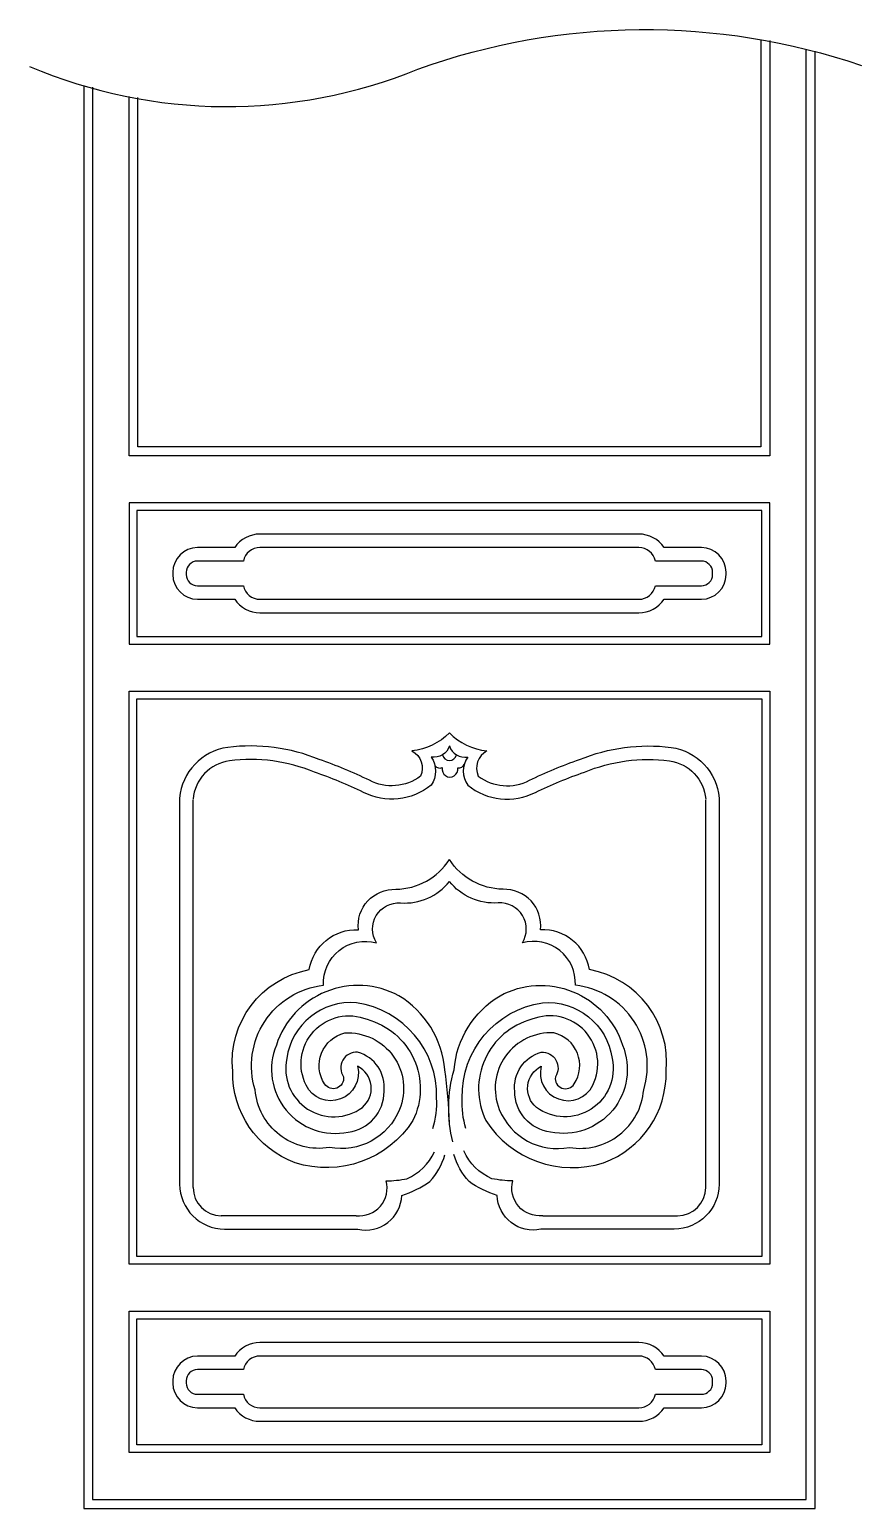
# Model space of a CAD drawing. Header units: metres. Extents: x -30 to 435, y 0 to 829.
import ezdxf

# ---------------------------------------------------------------- set-up
doc = ezdxf.new("R2010")
doc.units = ezdxf.units.M
doc.layers.add('3', color=3, linetype='Continuous')
doc.layers.add('4', color=4, linetype='Continuous')

msp = doc.modelspace()

# ---------------------------------------------------------------- linework, layer by layer
at = {"layer": '3'}
for p, q in [((61.22, 179.78), (61.22, 396.96)), ((348.28, 179.78), (348.28, 396.96)), ((152.51, 164.03), (76.97, 164.03)), ((256.99, 164.03), (332.53, 164.03))]:
    msp.add_line(p, q, dxfattribs=at)
for points in [[(-30.35, 808, 0.2), (187.08, 806.48, -0.17), (435.45, 808.55)], [(204.75, 434.67, -0.18), (183.75, 424.43, -0.4), (188.57, 410.27, -0.29), (159.94, 408.01, 0.03), (131.88, 419.62, 0.13), (80.59, 426.41, 0.35), (53.66, 398), (53.66, 181.67, 0.41), (78.86, 156.47), (153.52, 156.47, 0.47), (178.02, 175.38, 0.08), (193.78, 183.12, 0.11), (202.26, 198.16, 0.11)], [(204.75, 434.67, 0.18), (225.75, 424.43, 0.4), (220.93, 410.27, 0.29), (249.56, 408.01, -0.03), (277.62, 419.62, -0.13), (328.91, 426.41, -0.35), (355.84, 398), (355.84, 181.67, -0.41), (330.64, 156.47), (255.98, 156.47, -0.47), (231.48, 175.38, -0.08), (215.72, 183.12, -0.11), (207.18, 198.35, -0.11)], [(204.75, 427.26, -0.38), (194.52, 421.03, -0.32), (194.45, 405.28, -0.3), (156.59, 401.23, 0.03), (129.16, 412.56, 0.13), (81.6, 418.92, 0.35), (61.19, 397.36)], [(204.75, 427.26, 0.38), (214.98, 421.03, 0.32), (215.05, 405.28, 0.3), (252.91, 401.23, -0.03), (280.34, 412.56, -0.13), (327.9, 418.92, -0.35), (348.31, 397.36)], [(196.69, 416.11, 0.33), (200.73, 415.08, 1.2), (209.4, 414.97, 0.38), (213.08, 417.13, 0.38)], [(195.5, 212.84, 0.09), (197.54, 229.94, 0.38), (152.69, 283.31, 0.4), (113.65, 252.11, 0.69), (155.99, 224.67, 0.54), (153.35, 247.73, -0.9), (124.5, 237.08, -0.69), (158.63, 274.09, -0.47), (184.35, 217.43, -0.34), (118.39, 193.71, -0.32), (83.37, 244.94, -0.39), (126.28, 301.9, -0.38), (153.77, 324.27, -0.46), (174.74, 346.92, 0.25), (204.75, 363.56)], [(214.02, 212.79, -0.09), (211.96, 229.94, -0.38), (256.81, 283.31, -0.4), (295.85, 252.11, -0.69), (253.51, 224.67, -0.54), (256.15, 247.73, 0.9), (285, 237.08, 0.69), (250.87, 274.09, 0.47), (225.15, 217.43, 0.34), (291.11, 193.71, 0.32), (326.13, 244.94, 0.39), (283.22, 301.9, 0.38), (255.73, 324.27, 0.46), (234.76, 346.92, -0.25), (204.75, 363.56)], [(204.8, 215.89, 0.03), (202.16, 245.76, 0.24), (176.43, 287.27, 0.47), (107.84, 259.59, 0.6), (148.07, 210.84, 0.38), (168.13, 233.68, 0.37), (153.35, 255.64, 0.62), (145.43, 241.8, -0.81), (134.88, 237.85, -0.52), (146.2, 266.45, -0.55), (176.81, 223.57, -0.36), (137.52, 202.27, -0.44), (95.97, 234.56, -0.47), (134.22, 293.2, -0.51), (163.9, 316.91, -0.61), (177.38, 339.29, 0.25), (204.75, 351.34)], [(206.58, 205.32, -0.13), (207.34, 245.76, -0.24), (233.07, 287.27, -0.47), (301.66, 259.59, -0.6), (261.43, 210.84, -0.38), (241.37, 233.68, -0.37), (256.15, 255.64, -0.62), (264.07, 241.8, 0.81), (274.62, 237.85, 0.52), (263.3, 266.45, 0.55), (232.69, 223.57, 0.36), (271.98, 202.27, 0.44), (313.53, 234.56, 0.47), (275.28, 293.2, 0.51), (245.6, 316.91, 0.61), (232.12, 339.29, -0.25), (204.75, 351.34)], [(152.51, 164.03, 0.53), (169.3, 183.52, 0.05), (180.95, 184.74, 0.18), (196.41, 199.77, 0.18)], [(256.99, 164.03, -0.53), (240.2, 183.52, -0.05), (228.55, 184.74, -0.19), (212.81, 200.4, -0.19)]]:
    msp.add_lwpolyline(points, format="xyb", dxfattribs=at)
for points in [[(384.1, 822.46), (384.1, 589.83), (25.4, 589.83), (25.4, 791.12)], [(4.95, 796.35), (4.95, 4.95), (404.55, 4.95), (404.55, 817.44)]]:
    msp.add_lwpolyline(points, dxfattribs=at)
for points in [[(25.4, 563.5), (25.4, 484.3), (384.1, 484.3), (384.1, 563.5)], [(29.72, 559.18), (29.72, 488.62), (379.78, 488.62), (379.78, 559.18)], [(25.4, 136.8), (25.4, 457.98), (384.1, 457.98), (384.1, 136.8)], [(29.72, 141.12), (29.72, 453.66), (379.78, 453.66), (379.78, 141.12)], [(25.4, 31.27), (25.4, 110.48), (384.1, 110.47), (384.1, 31.28)], [(29.72, 35.6), (29.72, 106.15), (379.78, 106.15), (379.78, 35.6)]]:
    msp.add_lwpolyline(points, close=True, dxfattribs=at)
for points in [[(49.81, 524.53), (49.81, 523.27, 0.41), (63.67, 509.41), (84.51, 509.41, 0.25), (98.66, 501.85), (310.84, 501.85, 0.25), (324.99, 509.41), (345.83, 509.41, 0.41), (359.69, 523.27), (359.69, 524.53, 0.41), (345.83, 538.39), (324.99, 538.39, 0.25), (310.84, 545.95), (98.66, 545.95, 0.25), (84.51, 538.39), (63.67, 538.39, 0.41)], [(57.37, 524.53), (57.37, 523.27, 0.41), (63.67, 516.97), (89.4, 516.97, 0.36), (98.66, 509.41), (310.84, 509.41, 0.36), (320.1, 516.97), (345.83, 516.97, 0.41), (352.13, 523.27), (352.13, 524.53, 0.41), (345.83, 530.83), (320.1, 530.83, 0.36), (310.84, 538.39), (98.66, 538.39, 0.36), (89.4, 530.83), (63.67, 530.83, 0.41)], [(49.81, 71.51), (49.81, 70.24, 0.41), (63.67, 56.38), (84.51, 56.38, 0.25), (98.66, 48.82), (310.84, 48.82, 0.25), (324.99, 56.38), (345.83, 56.38, 0.41), (359.69, 70.24), (359.69, 71.5, 0.41), (345.83, 85.36), (324.99, 85.36, 0.25), (310.84, 92.93), (98.66, 92.93, 0.25), (84.51, 85.36), (63.67, 85.36, 0.41)], [(57.37, 71.5), (57.37, 70.24, 0.41), (63.67, 63.94), (89.4, 63.94, 0.36), (98.66, 56.38), (310.84, 56.38, 0.36), (320.1, 63.94), (345.83, 63.94, 0.41), (352.13, 70.24), (352.13, 71.5, 0.41), (345.83, 77.81), (320.1, 77.8, 0.36), (310.84, 85.36), (98.66, 85.36, 0.36), (89.4, 77.8), (63.67, 77.81, 0.41)]]:
    msp.add_lwpolyline(points, format="xyb", close=True, dxfattribs=at)
for centre, radius, start, end in [((204.75, 423.1), 4.02, 193.25, 346.75), ((76.97, 179.78), 15.75, 180, 270), ((332.53, 179.78), 15.75, 270, 0)]:
    msp.add_arc(centre, radius, start, end, dxfattribs=at)
at = {"layer": '4'}
for points in [[(379.15, 823.07), (379.15, 594.78), (30.35, 594.78), (30.35, 790.52)], [(0, 797.25), (0, 0), (409.5, 0), (409.5, 816.61)]]:
    msp.add_lwpolyline(points, dxfattribs=at)

doc.saveas('drawing.dxf')
